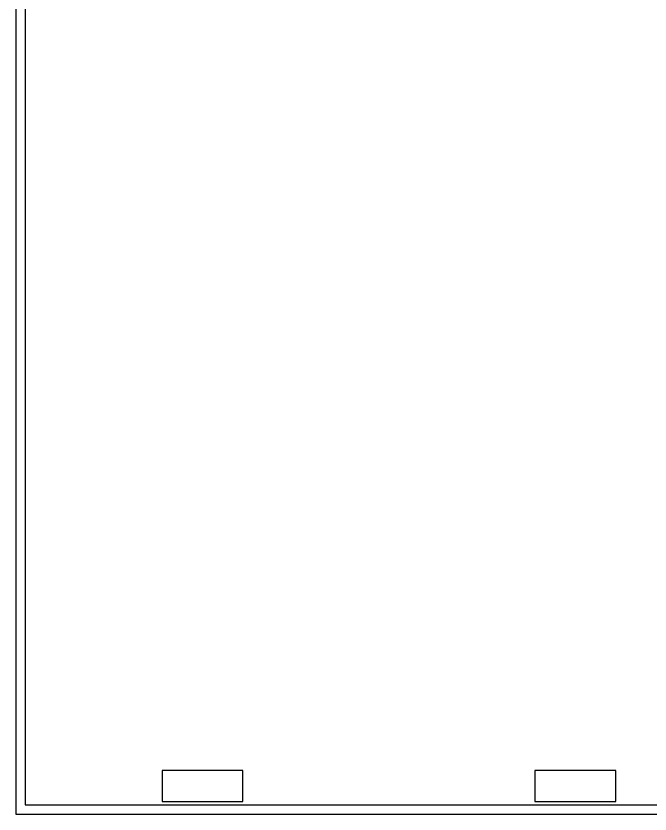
# Model space of a CAD drawing. Header units: millimetres. Extents: x 0 to 80000, y 0 to 52902.
# Drawn here: x 0 to 20404, y 0 to 25671 of the extents above; entities that cross this region are included whole.
import ezdxf

# ---------------------------------------------------------------- set-up
doc = ezdxf.new("R2010")
doc.units = ezdxf.units.MM
for name, color, linetype in [('A-GLAZ', 7, 'Continuous'), ('A-WALL', 7, 'Continuous'), ('M-CRAH', 7, 'Continuous')]:
    doc.layers.add(name, color=color, linetype=linetype)

# ---------------------------------------------------------------- blocks, each defined once
blk = doc.blocks.new('CRAH_UNIT')
blk.add_lwpolyline([(-1300, -500), (1300, -500), (1300, 500), (-1300, 500)], close=True)

msp = doc.modelspace()

# ---------------------------------------------------------------- linework, layer by layer
at = {"layer": 'A-GLAZ'}
for p, q in [((8000, 0), (10000, 0)), ((18000, 0), (20000, 0))]:
    msp.add_line(p, q, dxfattribs=at)
at = {"layer": 'A-WALL'}
for points in [[(0, 0), (60000, 0), (60000, 50000), (0, 50000)], [(300, 300), (59700, 300), (59700, 49700), (300, 49700)]]:
    msp.add_lwpolyline(points, close=True, dxfattribs=at)

# ---------------------------------------------------------------- block references
at = {"layer": 'M-CRAH'}
for p in [(6000, 900), (18000, 900)]:
    msp.add_blockref('CRAH_UNIT', p, dxfattribs=at)

doc.saveas('drawing.dxf')
